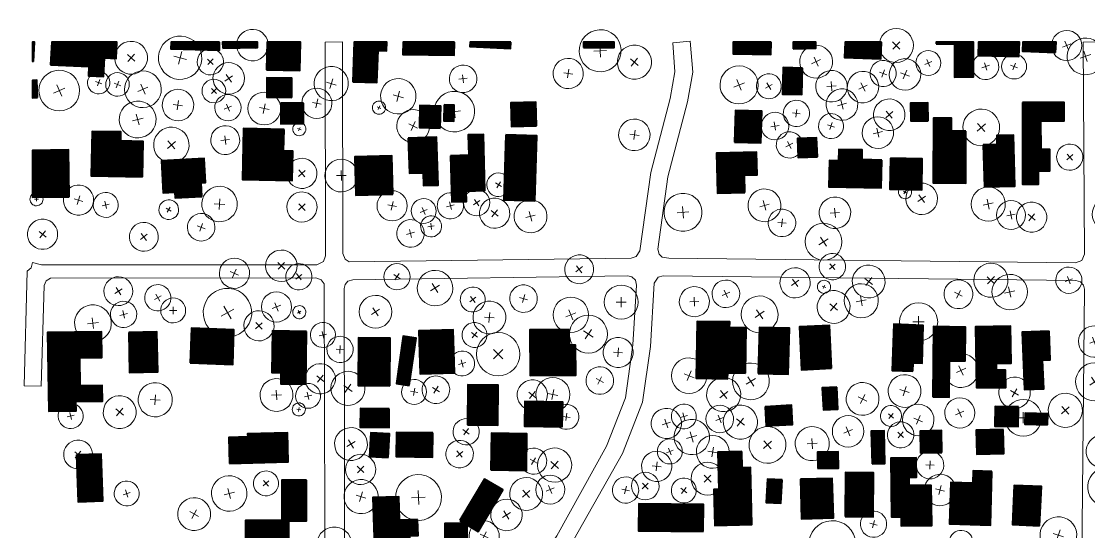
# Model space of a CAD drawing. Header units: metres. Extents: x -391 to 391, y -347 to 344.
# Drawn here: x -391.5 to -25.4, y 164.7 to 339.7 of the extents above; entities that cross this region are included whole.
import ezdxf

# ---------------------------------------------------------------- set-up
doc = ezdxf.new("R2010")
doc.units = ezdxf.units.M
for name, color, linetype, lineweight, true_color in [('ROADS', 251, 'Continuous', 18, 0x333333), ('ROOFS', 251, 'Continuous', 40, 0x000000), ('ROOFS_FILL', 255, 'Continuous', 0, 0xffffff), ('TREES', 251, 'Continuous', 9, 0x555555)]:
    doc.layers.add(name, color=color, linetype=linetype, lineweight=lineweight, true_color=true_color)

# ---------------------------------------------------------------- blocks, each defined once
blk = doc.blocks.new('TREE_0_52BACD')
at = {"layer": 'TREES'}
for points in [[(6.01, 0), (5.89, -1.17), (5.55, -2.3), (5, -3.34), (4.25, -4.25), (3.34, -5), (2.3, -5.55), (1.17, -5.89), (0, -6.01), (-1.17, -5.89), (-2.3, -5.55), (-3.34, -5), (-4.25, -4.25), (-5, -3.34), (-5.55, -2.3), (-5.89, -1.17), (-6.01, 0), (-5.89, 1.17), (-5.55, 2.3), (-5, 3.34), (-4.25, 4.25), (-3.34, 5), (-2.3, 5.55), (-1.17, 5.89), (0, 6.01), (1.17, 5.89), (2.3, 5.55), (3.34, 5), (4.25, 4.25), (5, 3.34), (5.55, 2.3), (5.89, 1.17), (6.01, 0)], [(-1.8, 0), (1.8, 0)], [(0, 1.8), (0, -1.8)]]:
    blk.add_lwpolyline(points, dxfattribs=at)

msp = doc.modelspace()

# ---------------------------------------------------------------- hatches: boundary and pattern name
at = {"layer": 'ROOFS_FILL'}
h = msp.add_hatch(dxfattribs=at)
h.set_pattern_fill('SOLID')
h.paths.add_polyline_path([(-387.31, 326.01), (-386.97, 332.65), (-387.64, 332.65), (-387.64, 326.03), (-387.31, 326.01)])
h = msp.add_hatch(dxfattribs=at)
h.set_pattern_fill('SOLID')
h.paths.add_polyline_path([(-381.44, 324.83), (-368.31, 324.21), (-368.47, 321.02), (-363.27, 320.77), (-362.97, 327.23), (-358.98, 327.04), (-358.71, 332.65), (-381.07, 332.65), (-381.44, 324.83)])
h = msp.add_hatch(dxfattribs=at)
h.set_pattern_fill('SOLID')
h.paths.add_polyline_path([(-323.46, 332.65), (-340.09, 332.65), (-340.16, 330.33), (-323.54, 329.84), (-323.46, 332.65)])
h = msp.add_hatch(dxfattribs=at)
h.set_pattern_fill('SOLID')
h.paths.add_polyline_path([(-322.39, 330.52), (-310.44, 330.72), (-310.47, 332.65), (-322.43, 332.65), (-322.39, 330.52)])
h = msp.add_hatch(dxfattribs=at)
h.set_pattern_fill('SOLID')
h.paths.add_polyline_path([(-307.36, 323.06), (-295.93, 322.86), (-295.75, 332.65), (-307.19, 332.65), (-307.36, 323.06)])
h = msp.add_hatch(dxfattribs=at)
h.set_pattern_fill('SOLID')
h.paths.add_polyline_path([(-277.72, 319), (-269.5, 318.73), (-269.14, 329.69), (-266.19, 329.59), (-266.09, 332.65), (-277.26, 332.65), (-277.72, 319)])
h = msp.add_hatch(dxfattribs=at)
h.set_pattern_fill('SOLID')
h.paths.add_polyline_path([(-242.88, 332.65), (-260.56, 332.65), (-260.63, 328.36), (-242.96, 328.08), (-242.88, 332.65)])
h = msp.add_hatch(dxfattribs=at)
h.set_pattern_fill('SOLID')
h.paths.add_polyline_path([(-223.54, 332.65), (-237.57, 332.65), (-237.65, 331.06), (-223.64, 330.43), (-223.54, 332.65)])
h = msp.add_hatch(dxfattribs=at)
h.set_pattern_fill('SOLID')
h.paths.add_polyline_path([(-198.64, 330.75), (-188.14, 330.8), (-188.15, 332.65), (-198.65, 332.65), (-198.64, 330.75)])
h = msp.add_hatch(dxfattribs=at)
h.set_pattern_fill('SOLID')
h.paths.add_polyline_path([(-134.28, 332.65), (-147.28, 332.65), (-147.36, 328.59), (-134.38, 328.32), (-134.28, 332.65)])
h = msp.add_hatch(dxfattribs=at)
h.set_pattern_fill('SOLID')
h.paths.add_polyline_path([(-126.69, 330.35), (-118.9, 330.5), (-118.94, 332.65), (-126.74, 332.65), (-126.69, 330.35)])
h = msp.add_hatch(dxfattribs=at)
h.set_pattern_fill('SOLID')
h.paths.add_polyline_path([(-96.42, 332.65), (-108.9, 332.65), (-109.08, 327.34), (-96.62, 326.91), (-96.42, 332.65)])
h = msp.add_hatch(dxfattribs=at)
h.set_pattern_fill('SOLID')
h.paths.add_polyline_path([(-77.64, 331.99), (-71.4, 332.02), (-71.35, 320.63), (-64.84, 320.66), (-64.91, 332.65), (-77.64, 332.65), (-77.64, 331.99)])
h = msp.add_hatch(dxfattribs=at)
h.set_pattern_fill('SOLID')
h.paths.add_polyline_path([(-63.29, 327.97), (-49.26, 327.62), (-49.14, 332.65), (-63.18, 332.65), (-63.29, 327.97)])
h = msp.add_hatch(dxfattribs=at)
h.set_pattern_fill('SOLID')
h.paths.add_polyline_path([(-36.69, 329.03), (-36.55, 332.65), (-47.99, 332.65), (-48.11, 329.45), (-36.69, 329.03)])
h = msp.add_hatch(dxfattribs=at)
h.set_pattern_fill('SOLID')
h.paths.add_polyline_path([(-123.5, 323.69), (-130.16, 323.86), (-130.38, 314.79), (-123.73, 314.63), (-123.5, 323.69)])
h = msp.add_hatch(dxfattribs=at)
h.set_pattern_fill('SOLID')
h.paths.add_polyline_path([(-385.97, 313.59), (-386.19, 319.54), (-387.64, 319.49), (-387.64, 313.53), (-385.97, 313.59)])
h = msp.add_hatch(dxfattribs=at)
h.set_pattern_fill('SOLID')
h.paths.add_polyline_path([(-298.75, 313.63), (-298.7, 320.27), (-307.28, 320.33), (-307.32, 313.69), (-298.75, 313.63)])
h = msp.add_hatch(dxfattribs=at)
h.set_pattern_fill('SOLID')
h.paths.add_polyline_path([(-294.72, 311.7), (-302.52, 311.62), (-302.44, 304.63), (-294.65, 304.71), (-294.72, 311.7)])
h = msp.add_hatch(dxfattribs=at)
h.set_pattern_fill('SOLID')
h.paths.add_polyline_path([(-214.76, 303.87), (-214.97, 312.06), (-223.55, 311.83), (-223.32, 303.64), (-214.76, 303.87)])
h = msp.add_hatch(dxfattribs=at)
h.set_pattern_fill('SOLID')
h.paths.add_polyline_path([(-80.41, 305.64), (-80.48, 311.75), (-86.46, 311.68), (-86.39, 305.56), (-80.41, 305.64)])
h = msp.add_hatch(dxfattribs=at)
h.set_pattern_fill('SOLID')
h.paths.add_polyline_path([(-48.06, 311.84), (-48.01, 283.86), (-42.55, 283.88), (-42.56, 288.42), (-38.66, 288.43), (-38.68, 295.79), (-41.7, 295.79), (-41.71, 305.63), (-33.75, 305.64), (-33.76, 311.86), (-48.06, 311.84)])
h = msp.add_hatch(dxfattribs=at)
h.set_pattern_fill('SOLID')
h.paths.add_polyline_path([(-247.85, 303.1), (-247.64, 310.61), (-254.75, 310.81), (-254.95, 303.3), (-247.85, 303.1)])
h = msp.add_hatch(dxfattribs=at)
h.set_pattern_fill('SOLID')
h.paths.add_polyline_path([(-246.48, 311.09), (-246.6, 305.56), (-243.13, 305.49), (-243.01, 311.02), (-246.48, 311.09)])
h = msp.add_hatch(dxfattribs=at)
h.set_pattern_fill('SOLID')
h.paths.add_polyline_path([(-146.86, 298.34), (-137.87, 298.06), (-137.53, 308.92), (-146.52, 309.2), (-146.86, 298.34)])
h = msp.add_hatch(dxfattribs=at)
h.set_pattern_fill('SOLID')
h.paths.add_polyline_path([(-67.45, 302.11), (-72.38, 302.14), (-72.36, 306.54), (-78.6, 306.56), (-78.7, 284.3), (-67.52, 284.24), (-67.45, 302.11)])
h = msp.add_hatch(dxfattribs=at)
h.set_pattern_fill('SOLID')
h.paths.add_polyline_path([(-349.97, 286.38), (-349.74, 298.55), (-357.37, 298.7), (-357.31, 301.8), (-367.19, 301.98), (-367.48, 286.7), (-349.97, 286.38)])
h = msp.add_hatch(dxfattribs=at)
h.set_pattern_fill('SOLID')
h.paths.add_polyline_path([(-301.36, 302.68), (-315.29, 302.96), (-315.64, 285.44), (-298.58, 285.11), (-298.39, 295.21), (-301.5, 295.27), (-301.36, 302.68)])
h = msp.add_hatch(dxfattribs=at)
h.set_pattern_fill('SOLID')
h.paths.add_polyline_path([(-244.23, 293.59), (-243.79, 277.81), (-238.76, 277.94), (-238.86, 281.48), (-232.46, 281.66), (-232.99, 300.89), (-238.19, 300.75), (-237.99, 293.77), (-244.23, 293.59)])
h = msp.add_hatch(dxfattribs=at)
h.set_pattern_fill('SOLID')
h.paths.add_polyline_path([(-225.3, 300.78), (-226.01, 278.53), (-215.36, 278.2), (-214.66, 300.45), (-225.3, 300.78)])
h = msp.add_hatch(dxfattribs=at)
h.set_pattern_fill('SOLID')
h.paths.add_polyline_path([(-61.5, 297.38), (-61.13, 282.99), (-50.74, 283.24), (-51.19, 300.74), (-56.9, 300.59), (-56.82, 297.49), (-61.5, 297.38)])
h = msp.add_hatch(dxfattribs=at)
h.set_pattern_fill('SOLID')
h.paths.add_polyline_path([(-258.76, 299.65), (-258.38, 287.66), (-253.7, 287.8), (-253.57, 283.41), (-248.54, 283.56), (-249.06, 299.96), (-258.76, 299.65)])
h = msp.add_hatch(dxfattribs=at)
h.set_pattern_fill('SOLID')
h.paths.add_polyline_path([(-118.42, 293.25), (-118.68, 299.82), (-125.26, 299.55), (-125, 292.99), (-118.42, 293.25)])
h = msp.add_hatch(dxfattribs=at)
h.set_pattern_fill('SOLID')
h.paths.add_polyline_path([(-375.06, 279.58), (-375.31, 295.63), (-387.64, 295.45), (-387.64, 279.39), (-375.06, 279.58)])
h = msp.add_hatch(dxfattribs=at)
h.set_pattern_fill('SOLID')
h.paths.add_polyline_path([(-264.05, 280.48), (-264.38, 293.59), (-277.12, 293.26), (-276.78, 280.16), (-264.05, 280.48)])
h = msp.add_hatch(dxfattribs=at)
h.set_pattern_fill('SOLID')
h.paths.add_polyline_path([(-143.3, 280.97), (-143.46, 286.93), (-139.05, 287.04), (-139.25, 294.9), (-153.01, 294.55), (-152.65, 280.74), (-143.3, 280.97)])
h = msp.add_hatch(dxfattribs=at)
h.set_pattern_fill('SOLID')
h.paths.add_polyline_path([(-96.33, 292.16), (-103.08, 292.3), (-103.03, 295.66), (-111.08, 295.81), (-111.16, 291.93), (-114.27, 291.98), (-114.44, 282.93), (-96.51, 282.58), (-96.33, 292.16)])
h = msp.add_hatch(dxfattribs=at)
h.set_pattern_fill('SOLID')
h.paths.add_polyline_path([(-329.56, 279.68), (-329.8, 284.34), (-328.34, 284.41), (-328.75, 292.67), (-343.43, 291.93), (-342.88, 280.92), (-338.82, 281.12), (-338.72, 279.23), (-329.56, 279.68)])
h = msp.add_hatch(dxfattribs=at)
h.set_pattern_fill('SOLID')
h.paths.add_polyline_path([(-93.34, 292.83), (-93.55, 282.11), (-82.64, 281.9), (-82.43, 292.62), (-93.34, 292.83)])
h = msp.add_hatch(dxfattribs=at)
h.set_pattern_fill('SOLID')
h.paths.add_polyline_path([(-333.52, 222.55), (-318.98, 222.01), (-318.54, 233.91), (-333.07, 234.44), (-333.52, 222.55)])
h = msp.add_hatch(dxfattribs=at)
h.set_pattern_fill('SOLID')
h.paths.add_polyline_path([(-143.09, 219.03), (-142.81, 234.58), (-148.52, 234.68), (-148.49, 236.6), (-159.66, 236.79), (-160.02, 217.28), (-149.2, 217.08), (-149.17, 219.16), (-143.09, 219.03)])
h = msp.add_hatch(dxfattribs=at)
h.set_pattern_fill('SOLID')
h.paths.add_polyline_path([(-138.68, 218.96), (-128.39, 218.71), (-128.01, 234.51), (-138.3, 234.75), (-138.68, 218.96)])
h = msp.add_hatch(dxfattribs=at)
h.set_pattern_fill('SOLID')
h.paths.add_polyline_path([(-113.55, 220.7), (-114.24, 235.43), (-124.52, 234.94), (-123.82, 220.21), (-113.55, 220.7)])
h = msp.add_hatch(dxfattribs=at)
h.set_pattern_fill('SOLID')
h.paths.add_polyline_path([(-85.64, 219.77), (-85.54, 222.61), (-82.52, 222.51), (-82.08, 235.44), (-92.2, 235.79), (-92.74, 220), (-85.64, 219.77)])
h = msp.add_hatch(dxfattribs=at)
h.set_pattern_fill('SOLID')
h.paths.add_polyline_path([(-78.82, 210.9), (-73.2, 210.84), (-73.06, 223.27), (-67.77, 223.21), (-67.63, 234.86), (-78.56, 234.99), (-78.82, 210.9)])
h = msp.add_hatch(dxfattribs=at)
h.set_pattern_fill('SOLID')
h.paths.add_polyline_path([(-63.8, 214), (-53.77, 214.15), (-53.85, 220.11), (-56.97, 220.07), (-57.01, 222.4), (-51.98, 222.47), (-52.18, 235.16), (-64.14, 234.98), (-63.8, 214)])
h = msp.add_hatch(dxfattribs=at)
h.set_pattern_fill('SOLID')
h.paths.add_polyline_path([(-371.41, 224.3), (-363.88, 224.41), (-364.01, 233.22), (-382.46, 232.95), (-382.06, 206.01), (-372.7, 206.15), (-372.75, 209.26), (-363.65, 209.39), (-363.74, 214.83), (-371.28, 214.72), (-371.41, 224.3)])
h = msp.add_hatch(dxfattribs=at)
h.set_pattern_fill('SOLID')
h.paths.add_polyline_path([(-354.63, 232.98), (-354.34, 219.26), (-344.72, 219.47), (-345.02, 233.18), (-354.63, 232.98)])
h = msp.add_hatch(dxfattribs=at)
h.set_pattern_fill('SOLID')
h.paths.add_polyline_path([(-293.63, 233.37), (-305.32, 233.54), (-305.54, 219.3), (-302.42, 219.26), (-302.48, 215.37), (-293.9, 215.24), (-293.63, 233.37)])
h = msp.add_hatch(dxfattribs=at)
h.set_pattern_fill('SOLID')
h.paths.add_polyline_path([(-265.08, 214.73), (-264.93, 231.04), (-275.85, 231.14), (-275.99, 214.83), (-265.08, 214.73)])
h = msp.add_hatch(dxfattribs=at)
h.set_pattern_fill('SOLID')
h.paths.add_polyline_path([(-258.42, 214.85), (-256.08, 231.09), (-260.5, 231.73), (-262.85, 215.48), (-258.42, 214.85)])
h = msp.add_hatch(dxfattribs=at)
h.set_pattern_fill('SOLID')
h.paths.add_polyline_path([(-242.94, 219.2), (-243.4, 233.94), (-255.09, 233.58), (-254.62, 218.83), (-242.94, 219.2)])
h = msp.add_hatch(dxfattribs=at)
h.set_pattern_fill('SOLID')
h.paths.add_polyline_path([(-203.51, 234), (-217.03, 233.89), (-216.91, 218.19), (-201.3, 218.31), (-201.39, 228.67), (-203.47, 228.66), (-203.51, 234)])
h = msp.add_hatch(dxfattribs=at)
h.set_pattern_fill('SOLID')
h.paths.add_polyline_path([(-38.95, 233.46), (-48.13, 233.09), (-47.33, 213.43), (-40.74, 213.7), (-41.15, 223.53), (-38.55, 223.63), (-38.95, 233.46)])
h = msp.add_hatch(dxfattribs=at)
h.set_pattern_fill('SOLID')
h.paths.add_polyline_path([(-238.43, 201.34), (-228.03, 201.23), (-227.89, 214.95), (-238.28, 215.07), (-238.43, 201.34)])
h = msp.add_hatch(dxfattribs=at)
h.set_pattern_fill('SOLID')
h.paths.add_polyline_path([(-111.8, 214.28), (-116.72, 214), (-116.3, 206.41), (-111.38, 206.69), (-111.8, 214.28)])
h = msp.add_hatch(dxfattribs=at)
h.set_pattern_fill('SOLID')
h.paths.add_polyline_path([(-205.92, 200.57), (-205.74, 209.03), (-218.74, 209.28), (-218.91, 200.84), (-205.92, 200.57)])
h = msp.add_hatch(dxfattribs=at)
h.set_pattern_fill('SOLID')
h.paths.add_polyline_path([(-265.29, 206.79), (-275.17, 206.86), (-275.22, 200.49), (-265.34, 200.41), (-265.29, 206.79)])
h = msp.add_hatch(dxfattribs=at)
h.set_pattern_fill('SOLID')
h.paths.add_polyline_path([(-136.34, 207.54), (-135.99, 200.93), (-126.91, 201.42), (-127.27, 208.03), (-136.34, 207.54)])
h = msp.add_hatch(dxfattribs=at)
h.set_pattern_fill('SOLID')
h.paths.add_polyline_path([(-49.42, 207.51), (-57.48, 207.63), (-57.58, 200.9), (-49.53, 200.77), (-49.42, 207.51)])
h = msp.add_hatch(dxfattribs=at)
h.set_pattern_fill('SOLID')
h.paths.add_polyline_path([(-39.44, 201.3), (-39.33, 205.08), (-47.12, 205.31), (-47.23, 201.54), (-39.44, 201.3)])
h = msp.add_hatch(dxfattribs=at)
h.set_pattern_fill('SOLID')
h.paths.add_polyline_path([(-320.1, 188.03), (-299.93, 188.57), (-300.2, 198.57), (-313.87, 198.2), (-313.84, 197.17), (-320.33, 196.99), (-320.1, 188.03)])
h = msp.add_hatch(dxfattribs=at)
h.set_pattern_fill('SOLID')
h.paths.add_polyline_path([(-265.62, 190.09), (-265.17, 198.19), (-271.65, 198.56), (-272.11, 190.46), (-265.62, 190.09)])
h = msp.add_hatch(dxfattribs=at)
h.set_pattern_fill('SOLID')
h.paths.add_polyline_path([(-250.3, 198.52), (-262.77, 198.73), (-262.91, 190.45), (-250.44, 190.25), (-250.3, 198.52)])
h = msp.add_hatch(dxfattribs=at)
h.set_pattern_fill('SOLID')
h.paths.add_polyline_path([(-230.44, 185.82), (-218.22, 185.65), (-218.03, 198.25), (-230.25, 198.42), (-230.44, 185.82)])
h = msp.add_hatch(dxfattribs=at)
h.set_pattern_fill('SOLID')
h.paths.add_polyline_path([(-99.66, 187.96), (-95.25, 188.07), (-95.53, 199.2), (-99.93, 199.1), (-99.66, 187.96)])
h = msp.add_hatch(dxfattribs=at)
h.set_pattern_fill('SOLID')
h.paths.add_polyline_path([(-75.71, 191.8), (-75.84, 199.31), (-83.12, 199.18), (-82.99, 191.67), (-75.71, 191.8)])
h = msp.add_hatch(dxfattribs=at)
h.set_pattern_fill('SOLID')
h.paths.add_polyline_path([(-54.73, 199.73), (-63.97, 199.49), (-63.75, 191.2), (-54.49, 191.46), (-54.73, 199.73)])
h = msp.add_hatch(dxfattribs=at)
h.set_pattern_fill('SOLID')
h.paths.add_polyline_path([(-372.54, 190.98), (-371.98, 174.94), (-363.51, 175.23), (-364.07, 191.27), (-372.54, 190.98)])
h = msp.add_hatch(dxfattribs=at)
h.set_pattern_fill('SOLID')
h.paths.add_polyline_path([(-144.36, 192.18), (-152.57, 191.98), (-152.27, 179.13), (-153.92, 179.1), (-153.63, 166.83), (-140.91, 167.13), (-141.36, 186.64), (-144.22, 186.57), (-144.36, 192.18)])
h = msp.add_hatch(dxfattribs=at)
h.set_pattern_fill('SOLID')
h.paths.add_polyline_path([(-118.25, 186.32), (-111.14, 186.47), (-111.25, 192.07), (-118.37, 191.91), (-118.25, 186.32)])
h = msp.add_hatch(dxfattribs=at)
h.set_pattern_fill('SOLID')
h.paths.add_polyline_path([(-79.36, 180.61), (-86.89, 180.5), (-86.93, 183.35), (-84.43, 183.38), (-84.53, 190.01), (-93.27, 189.89), (-92.98, 169.69), (-89.7, 169.73), (-89.65, 166.63), (-79.16, 166.77), (-79.36, 180.61)])
h = msp.add_hatch(dxfattribs=at)
h.set_pattern_fill('SOLID')
h.paths.add_polyline_path([(-108.94, 169.82), (-99.32, 169.7), (-99.14, 184.88), (-108.75, 185), (-108.94, 169.82)])
h = msp.add_hatch(dxfattribs=at)
h.set_pattern_fill('SOLID')
h.paths.add_polyline_path([(-58.53, 185.3), (-65.03, 185.48), (-65.14, 181.33), (-72.67, 181.54), (-73.07, 167.31), (-59.05, 166.92), (-58.53, 185.3)])
h = msp.add_hatch(dxfattribs=at)
h.set_pattern_fill('SOLID')
h.paths.add_polyline_path([(-293.72, 182.31), (-302.13, 182.29), (-302.09, 168.56), (-314.57, 168.53), (-314.51, 142.62), (-307.23, 142.64), (-307.27, 158.96), (-299.73, 158.99), (-299.76, 168.3), (-293.68, 168.33), (-293.72, 182.31)])
h = msp.add_hatch(dxfattribs=at)
h.set_pattern_fill('SOLID')
h.paths.add_polyline_path([(-241.03, 168.44), (-234.74, 164.73), (-226.28, 179.01), (-232.57, 182.71), (-241.03, 168.44)])
h = msp.add_hatch(dxfattribs=at)
h.set_pattern_fill('SOLID')
h.paths.add_polyline_path([(-130.53, 182.4), (-135.56, 182.65), (-135.96, 174.64), (-130.93, 174.39), (-130.53, 182.4)])
h = msp.add_hatch(dxfattribs=at)
h.set_pattern_fill('SOLID')
h.paths.add_polyline_path([(-124.2, 182.63), (-123.84, 169.07), (-112.94, 169.35), (-113.29, 182.91), (-124.2, 182.63)])
h = msp.add_hatch(dxfattribs=at)
h.set_pattern_fill('SOLID')
h.paths.add_polyline_path([(-42.18, 166.71), (-41.57, 180.14), (-50.92, 180.55), (-51.52, 167.12), (-42.18, 166.71)])
h = msp.add_hatch(dxfattribs=at)
h.set_pattern_fill('SOLID')
h.paths.add_polyline_path([(-255.54, 168.83), (-261.77, 168.63), (-262.03, 176.65), (-270.86, 176.36), (-270.18, 155.91), (-257.98, 156.31), (-258.21, 163.21), (-255.35, 163.3), (-255.54, 168.83)])
h = msp.add_hatch(dxfattribs=at)
h.set_pattern_fill('SOLID')
h.paths.add_polyline_path([(-157.55, 164.68), (-157.44, 173.99), (-179.63, 174.26), (-179.74, 164.94), (-157.55, 164.68)])
h = msp.add_hatch(dxfattribs=at)
h.set_pattern_fill('SOLID')
h.paths.add_polyline_path([(-238.57, 153.36), (-238.52, 167.44), (-246.21, 167.47), (-246.26, 153.39), (-238.57, 153.36)])

# ---------------------------------------------------------------- linework, layer by layer
at = {"layer": 'ROADS'}
msp.add_lwpolyline([(-21.25, 332.67), (-27.24, 332.63), (-26.78, 259.87), (-27.67, 257.72), (-29.82, 256.85), (-169.37, 258.44), (-171.64, 258.84), (-172.71, 259.87), (-173.16, 261.58), (-169.68, 286.41), (-163, 312.07), (-161.19, 322.34), (-162.05, 332.91), (-168.02, 332.39), (-167.26, 322.41), (-168.88, 313.32), (-175.51, 287.89), (-179.31, 261.06), (-180.53, 259.04), (-182.24, 258.48), (-278.99, 257.21), (-280.46, 258.17), (-281.15, 260.08), (-281.29, 332.66), (-287.28, 332.64), (-287.15, 259.26), (-287.83, 257.35), (-290.15, 256.25), (-384.52, 256.25), (-387.66, 256.99), (-388.15, 255.21), (-389.48, 254.02), (-390.57, 214.72), (-390.57, 214.72), (-384.65, 214.55), (-383.61, 249.13), (-382.92, 250.69), (-381.49, 251.63), (-290.51, 251.75), (-288.61, 251.07), (-287.64, 249.63), (-287.24, 126.15)], dxfattribs=at)
for points in [[(-207.81, 163.24), (-220.31, 145.37), (-230.09, 138.67), (-251, 132.3), (-276.82, 126.35), (-278.58, 126.48), (-279.97, 127.58), (-280.49, 129.27), (-280.75, 248.09), (-280.41, 249.49), (-279.44, 250.57), (-277.8, 251.09), (-183.48, 252.46), (-182.08, 252.14), (-180.83, 250.95), (-180.44, 249.28), (-181.68, 228.79), (-184.27, 210.61), (-190.74, 193.97), (-207.81, 163.24)], [(-193.17, 152.25), (-194.87, 151.83), (-203.18, 152.33), (-205.01, 153.68), (-205.36, 155.93), (-185.27, 191.47), (-178.41, 209.14), (-175.71, 228.16), (-174.38, 249.94), (-173, 252.02), (-171.37, 252.47), (-29.76, 250.85), (-28.11, 250.32), (-27.14, 249.24), (-26.8, 247.82), (-27.65, 155.27), (-28.17, 153.61), (-29.25, 152.65), (-30.65, 152.3), (-193.17, 152.25)]]:
    msp.add_lwpolyline(points, close=True, dxfattribs=at)
at = {"layer": 'ROOFS'}
for points in [[(-387.31, 326.01), (-386.97, 332.65), (-387.64, 332.65), (-387.64, 326.03), (-387.31, 326.01)], [(-381.44, 324.83), (-368.31, 324.21), (-368.47, 321.02), (-363.27, 320.77), (-362.97, 327.23), (-358.98, 327.04), (-358.71, 332.65), (-381.07, 332.65), (-381.44, 324.83)], [(-323.46, 332.65), (-340.09, 332.65), (-340.16, 330.33), (-323.54, 329.84), (-323.46, 332.65)], [(-322.39, 330.52), (-310.44, 330.72), (-310.47, 332.65), (-322.43, 332.65), (-322.39, 330.52)], [(-307.36, 323.06), (-295.93, 322.86), (-295.75, 332.65), (-307.19, 332.65), (-307.36, 323.06)], [(-277.72, 319), (-269.5, 318.73), (-269.14, 329.69), (-266.19, 329.59), (-266.09, 332.65), (-277.26, 332.65), (-277.72, 319)], [(-242.88, 332.65), (-260.56, 332.65), (-260.63, 328.36), (-242.96, 328.08), (-242.88, 332.65)], [(-223.54, 332.65), (-237.57, 332.65), (-237.65, 331.06), (-223.64, 330.43), (-223.54, 332.65)], [(-198.64, 330.75), (-188.14, 330.8), (-188.15, 332.65), (-198.65, 332.65), (-198.64, 330.75)], [(-134.28, 332.65), (-147.28, 332.65), (-147.36, 328.59), (-134.38, 328.32), (-134.28, 332.65)], [(-126.69, 330.35), (-118.9, 330.5), (-118.94, 332.65), (-126.74, 332.65), (-126.69, 330.35)], [(-96.42, 332.65), (-108.9, 332.65), (-109.08, 327.34), (-96.62, 326.91), (-96.42, 332.65)], [(-77.64, 331.99), (-71.4, 332.02), (-71.35, 320.63), (-64.84, 320.66), (-64.91, 332.65), (-77.64, 332.65), (-77.64, 331.99)], [(-63.29, 327.97), (-49.26, 327.62), (-49.14, 332.65), (-63.18, 332.65), (-63.29, 327.97)], [(-36.69, 329.03), (-36.55, 332.65), (-47.99, 332.65), (-48.11, 329.45), (-36.69, 329.03)], [(-123.5, 323.69), (-130.16, 323.86), (-130.38, 314.79), (-123.73, 314.63), (-123.5, 323.69)], [(-385.97, 313.59), (-386.19, 319.54), (-387.64, 319.49), (-387.64, 313.53), (-385.97, 313.59)], [(-298.75, 313.63), (-298.7, 320.27), (-307.28, 320.33), (-307.32, 313.69), (-298.75, 313.63)], [(-294.72, 311.7), (-302.52, 311.62), (-302.44, 304.63), (-294.65, 304.71), (-294.72, 311.7)], [(-214.76, 303.87), (-214.97, 312.06), (-223.55, 311.83), (-223.32, 303.64), (-214.76, 303.87)], [(-80.41, 305.64), (-80.48, 311.75), (-86.46, 311.68), (-86.39, 305.56), (-80.41, 305.64)], [(-48.06, 311.84), (-48.01, 283.86), (-42.55, 283.88), (-42.56, 288.42), (-38.66, 288.43), (-38.68, 295.79), (-41.7, 295.79), (-41.71, 305.63), (-33.75, 305.64), (-33.76, 311.86), (-48.06, 311.84)], [(-247.85, 303.1), (-247.64, 310.61), (-254.75, 310.81), (-254.95, 303.3), (-247.85, 303.1)], [(-246.48, 311.09), (-246.6, 305.56), (-243.13, 305.49), (-243.01, 311.02), (-246.48, 311.09)], [(-146.86, 298.34), (-137.87, 298.06), (-137.53, 308.92), (-146.52, 309.2), (-146.86, 298.34)], [(-67.45, 302.11), (-72.38, 302.14), (-72.36, 306.54), (-78.6, 306.56), (-78.7, 284.3), (-67.52, 284.24), (-67.45, 302.11)], [(-349.97, 286.38), (-349.74, 298.55), (-357.37, 298.7), (-357.31, 301.8), (-367.19, 301.98), (-367.48, 286.7), (-349.97, 286.38)], [(-301.36, 302.68), (-315.29, 302.96), (-315.64, 285.44), (-298.58, 285.11), (-298.39, 295.21), (-301.5, 295.27), (-301.36, 302.68)], [(-244.23, 293.59), (-243.79, 277.81), (-238.76, 277.94), (-238.86, 281.48), (-232.46, 281.66), (-232.99, 300.89), (-238.19, 300.75), (-237.99, 293.77), (-244.23, 293.59)], [(-225.3, 300.78), (-226.01, 278.53), (-215.36, 278.2), (-214.66, 300.45), (-225.3, 300.78)], [(-61.5, 297.38), (-61.13, 282.99), (-50.74, 283.24), (-51.19, 300.74), (-56.9, 300.59), (-56.82, 297.49), (-61.5, 297.38)], [(-258.76, 299.65), (-258.38, 287.66), (-253.7, 287.8), (-253.57, 283.41), (-248.54, 283.56), (-249.06, 299.96), (-258.76, 299.65)], [(-118.42, 293.25), (-118.68, 299.82), (-125.26, 299.55), (-125, 292.99), (-118.42, 293.25)], [(-375.06, 279.58), (-375.31, 295.63), (-387.64, 295.45), (-387.64, 279.39), (-375.06, 279.58)], [(-264.05, 280.48), (-264.38, 293.59), (-277.12, 293.26), (-276.78, 280.16), (-264.05, 280.48)], [(-143.3, 280.97), (-143.46, 286.93), (-139.05, 287.04), (-139.25, 294.9), (-153.01, 294.55), (-152.65, 280.74), (-143.3, 280.97)], [(-96.33, 292.16), (-103.08, 292.3), (-103.03, 295.66), (-111.08, 295.81), (-111.16, 291.93), (-114.27, 291.98), (-114.44, 282.93), (-96.51, 282.58), (-96.33, 292.16)], [(-329.56, 279.68), (-329.8, 284.34), (-328.34, 284.41), (-328.75, 292.67), (-343.43, 291.93), (-342.88, 280.92), (-338.82, 281.12), (-338.72, 279.23), (-329.56, 279.68)], [(-93.34, 292.83), (-93.55, 282.11), (-82.64, 281.9), (-82.43, 292.62), (-93.34, 292.83)], [(-333.52, 222.55), (-318.98, 222.01), (-318.54, 233.91), (-333.07, 234.44), (-333.52, 222.55)], [(-143.09, 219.03), (-142.81, 234.58), (-148.52, 234.68), (-148.49, 236.6), (-159.66, 236.79), (-160.02, 217.28), (-149.2, 217.08), (-149.17, 219.16), (-143.09, 219.03)], [(-138.68, 218.96), (-128.39, 218.71), (-128.01, 234.51), (-138.3, 234.75), (-138.68, 218.96)], [(-113.55, 220.7), (-114.24, 235.43), (-124.52, 234.94), (-123.82, 220.21), (-113.55, 220.7)], [(-85.64, 219.77), (-85.54, 222.61), (-82.52, 222.51), (-82.08, 235.44), (-92.2, 235.79), (-92.74, 220), (-85.64, 219.77)], [(-78.82, 210.9), (-73.2, 210.84), (-73.06, 223.27), (-67.77, 223.21), (-67.63, 234.86), (-78.56, 234.99), (-78.82, 210.9)], [(-63.8, 214), (-53.77, 214.15), (-53.85, 220.11), (-56.97, 220.07), (-57.01, 222.4), (-51.98, 222.47), (-52.18, 235.16), (-64.14, 234.98), (-63.8, 214)], [(-371.41, 224.3), (-363.88, 224.41), (-364.01, 233.22), (-382.46, 232.95), (-382.06, 206.01), (-372.7, 206.15), (-372.75, 209.26), (-363.65, 209.39), (-363.74, 214.83), (-371.28, 214.72), (-371.41, 224.3)], [(-354.63, 232.98), (-354.34, 219.26), (-344.72, 219.47), (-345.02, 233.18), (-354.63, 232.98)], [(-293.63, 233.37), (-305.32, 233.54), (-305.54, 219.3), (-302.42, 219.26), (-302.48, 215.37), (-293.9, 215.24), (-293.63, 233.37)], [(-265.08, 214.73), (-264.93, 231.04), (-275.85, 231.14), (-275.99, 214.83), (-265.08, 214.73)], [(-258.42, 214.85), (-256.08, 231.09), (-260.5, 231.73), (-262.85, 215.48), (-258.42, 214.85)], [(-242.94, 219.2), (-243.4, 233.94), (-255.09, 233.58), (-254.62, 218.83), (-242.94, 219.2)], [(-203.51, 234), (-217.03, 233.89), (-216.91, 218.19), (-201.3, 218.31), (-201.39, 228.67), (-203.47, 228.66), (-203.51, 234)], [(-38.95, 233.46), (-48.13, 233.09), (-47.33, 213.43), (-40.74, 213.7), (-41.15, 223.53), (-38.55, 223.63), (-38.95, 233.46)], [(-238.43, 201.34), (-228.03, 201.23), (-227.89, 214.95), (-238.28, 215.07), (-238.43, 201.34)], [(-111.8, 214.28), (-116.72, 214), (-116.3, 206.41), (-111.38, 206.69), (-111.8, 214.28)], [(-205.92, 200.57), (-205.74, 209.03), (-218.74, 209.28), (-218.91, 200.84), (-205.92, 200.57)], [(-265.29, 206.79), (-275.17, 206.86), (-275.22, 200.49), (-265.34, 200.41), (-265.29, 206.79)], [(-136.34, 207.54), (-135.99, 200.93), (-126.91, 201.42), (-127.27, 208.03), (-136.34, 207.54)], [(-49.42, 207.51), (-57.48, 207.63), (-57.58, 200.9), (-49.53, 200.77), (-49.42, 207.51)], [(-39.44, 201.3), (-39.33, 205.08), (-47.12, 205.31), (-47.23, 201.54), (-39.44, 201.3)], [(-320.1, 188.03), (-299.93, 188.57), (-300.2, 198.57), (-313.87, 198.2), (-313.84, 197.17), (-320.33, 196.99), (-320.1, 188.03)], [(-265.62, 190.09), (-265.17, 198.19), (-271.65, 198.56), (-272.11, 190.46), (-265.62, 190.09)], [(-250.3, 198.52), (-262.77, 198.73), (-262.91, 190.45), (-250.44, 190.25), (-250.3, 198.52)], [(-230.44, 185.82), (-218.22, 185.65), (-218.03, 198.25), (-230.25, 198.42), (-230.44, 185.82)], [(-99.66, 187.96), (-95.25, 188.07), (-95.53, 199.2), (-99.93, 199.1), (-99.66, 187.96)], [(-75.71, 191.8), (-75.84, 199.31), (-83.12, 199.18), (-82.99, 191.67), (-75.71, 191.8)], [(-54.73, 199.73), (-63.97, 199.49), (-63.75, 191.2), (-54.49, 191.46), (-54.73, 199.73)], [(-372.54, 190.98), (-371.98, 174.94), (-363.51, 175.23), (-364.07, 191.27), (-372.54, 190.98)], [(-144.36, 192.18), (-152.57, 191.98), (-152.27, 179.13), (-153.92, 179.1), (-153.63, 166.83), (-140.91, 167.13), (-141.36, 186.64), (-144.22, 186.57), (-144.36, 192.18)], [(-118.25, 186.32), (-111.14, 186.47), (-111.25, 192.07), (-118.37, 191.91), (-118.25, 186.32)], [(-79.36, 180.61), (-86.89, 180.5), (-86.93, 183.35), (-84.43, 183.38), (-84.53, 190.01), (-93.27, 189.89), (-92.98, 169.69), (-89.7, 169.73), (-89.65, 166.63), (-79.16, 166.77), (-79.36, 180.61)], [(-108.94, 169.82), (-99.32, 169.7), (-99.14, 184.88), (-108.75, 185), (-108.94, 169.82)], [(-58.53, 185.3), (-65.03, 185.48), (-65.14, 181.33), (-72.67, 181.54), (-73.07, 167.31), (-59.05, 166.92), (-58.53, 185.3)], [(-293.72, 182.31), (-302.13, 182.29), (-302.09, 168.56), (-314.57, 168.53), (-314.51, 142.62), (-307.23, 142.64), (-307.27, 158.96), (-299.73, 158.99), (-299.76, 168.3), (-293.68, 168.33), (-293.72, 182.31)], [(-241.03, 168.44), (-234.74, 164.73), (-226.28, 179.01), (-232.57, 182.71), (-241.03, 168.44)], [(-130.53, 182.4), (-135.56, 182.65), (-135.96, 174.64), (-130.93, 174.39), (-130.53, 182.4)], [(-124.2, 182.63), (-123.84, 169.07), (-112.94, 169.35), (-113.29, 182.91), (-124.2, 182.63)], [(-42.18, 166.71), (-41.57, 180.14), (-50.92, 180.55), (-51.52, 167.12), (-42.18, 166.71)], [(-255.54, 168.83), (-261.77, 168.63), (-262.03, 176.65), (-270.86, 176.36), (-270.18, 155.91), (-257.98, 156.31), (-258.21, 163.21), (-255.35, 163.3), (-255.54, 168.83)], [(-157.55, 164.68), (-157.44, 173.99), (-179.63, 174.26), (-179.74, 164.94), (-157.55, 164.68)], [(-238.57, 153.36), (-238.52, 167.44), (-246.21, 167.47), (-246.26, 153.39), (-238.57, 153.36)]]:
    msp.add_lwpolyline(points, close=True, dxfattribs=at)

# ---------------------------------------------------------------- block references
at = {"layer": 'TREES'}
for p, xscale, yscale, zscale, rotation in [((-312.22, 331.6), 0.9, 0.9, 0.9, 220.99133125297791), ((-192.92, 329.65), 1.2, 1.2, 1.2, 182.5584205233467), ((-91.35, 331.45), 0.975, 0.975, 0.975, 315.63056919966755), ((-32.9, 331.45), 0.8625, 0.8625, 0.8625, 201.99525564315604), ((-353.84, 327.24), 0.9375, 0.9375, 0.9375, 138.13225426538753), ((-337.01, 327.24), 1.2375, 1.2375, 1.2375, 74.82387732869691), ((-181.2, 325.74), 0.975, 0.975, 0.975, 50.5465160528455), ((-118.85, 325.89), 0.9375, 0.9375, 0.9375, 114.6073234001554), ((-26.44, 327.7), 1.05, 1.05, 1.05, 18.70891651031242), ((-326.64, 325.89), 0.7500000000000001, 0.7500000000000001, 0.7500000000000001, 317.1840874849024), ((-80.38, 325.44), 0.7125000000000001, 0.7125000000000001, 0.7125000000000001, 292.787568387464), ((-60.7, 324.24), 0.7500000000000001, 0.7500000000000001, 0.7500000000000001, 199.12419722784975), ((-50.93, 324.24), 0.7125000000000001, 0.7125000000000001, 0.7125000000000001, 67.6026128338628), ((-320.33, 320.18), 0.9, 0.9, 0.9, 214.48291802367592), ((-203.89, 321.84), 0.8625, 0.8625, 0.8625, 81.27920761996808), ((-145.29, 317.93), 1.0875, 1.0875, 1.0875, 111.52964405589677), ((-95.86, 321.84), 0.7500000000000001, 0.7500000000000001, 0.7500000000000001, 161.62806568053918), ((-88.35, 321.53), 0.9, 0.9, 0.9, 68.7841529408606), ((-378.48, 315.98), 1.1625, 1.1625, 1.1625, 293.31750976953157), ((-364.96, 318.68), 0.6375, 0.6375, 0.6375, 160.69129638318958), ((-358.5, 318.08), 0.675, 0.675, 0.675, 249.52407926806725), ((-349.78, 316.43), 1.05, 1.05, 1.05, 203.75562704834232), ((-285.17, 318.38), 0.975, 0.975, 0.975, 342.46094861630496), ((-239.95, 320.03), 0.7875000000000001, 0.7875000000000001, 0.7875000000000001, 96.7290638382556), ((-135.07, 317.48), 0.7125000000000001, 0.7125000000000001, 0.7125000000000001, 299.91504563910644), ((-113.59, 317.48), 0.9, 0.9, 0.9, 3.797063724424792), ((-102.77, 317.18), 0.9, 0.9, 0.9, 116.28087534121633), ((-325.44, 315.83), 0.675, 0.675, 0.675, 315.6373334961989), ((-262.19, 314.02), 1.0125, 1.0125, 1.0125, 75.11767813814478), ((-337.76, 311.02), 0.9, 0.9, 0.9, 171.53480021467442), ((-320.63, 310.12), 0.7500000000000001, 0.7500000000000001, 0.7500000000000001, 203.35296434327987), ((-308.16, 309.82), 0.9375, 0.9375, 0.9375, 348.6953778093745), ((-290.13, 311.62), 0.8625, 0.8625, 0.8625, 257.92097155422783), ((-242.95, 308.76), 1.1625, 1.1625, 1.1625, 276.70833343542296), ((-109.98, 311.17), 0.9, 0.9, 0.9, 286.12445708253125), ((-93.76, 307.71), 0.9, 0.9, 0.9, 40.37714720476694), ((-351.58, 306.06), 1.05, 1.05, 1.05, 14.509475677817743), ((-268.8, 310.12), 0.37437603993344426, 0.37437603993344426, 0.37437603993344426, 246.03733770816635), ((-257.08, 303.81), 0.9375, 0.9375, 0.9375, 245.15883724004757), ((-125.61, 308.16), 0.7500000000000001, 0.7500000000000001, 0.7500000000000001, 82.67588521280463), ((-62.2, 303.35), 1.05, 1.05, 1.05, 132.38544437503774), ((-132.97, 303.81), 0.7875000000000001, 0.7875000000000001, 0.7875000000000001, 279.7933204530444), ((-113.74, 303.81), 0.7125000000000001, 0.7125000000000001, 0.7125000000000001, 340.44422093842144), ((-97.66, 301.55), 0.9, 0.9, 0.9, 192.82092653482607), ((-340.02, 297.34), 1.0125, 1.0125, 1.0125, 220.83789095594432), ((-321.53, 299), 0.825, 0.825, 0.825, 7.282106367405987), ((-296.14, 302.75), 0.37437603993344426, 0.37437603993344426, 0.37437603993344426, 246.0302937701901), ((-181.2, 300.8), 0.9, 0.9, 0.9, 171.55115712337707), ((-128.01, 297.34), 0.7500000000000001, 0.7500000000000001, 0.7500000000000001, 117.33980560556775), ((-31.85, 293.14), 0.7500000000000001, 0.7500000000000001, 0.7500000000000001, 41.97526869423455), ((-295.24, 287.58), 0.8625, 0.8625, 0.8625, 311.42444224411435), ((-281.72, 286.83), 0.9375, 0.9375, 0.9375, 0.5477234239960938), ((-227.78, 283.67), 0.675, 0.675, 0.675, 58.11239962945282), ((-82.64, 278.86), 0.9, 0.9, 0.9, 125.42974186588948), ((-371.87, 278.41), 0.8625, 0.8625, 0.8625, 73.00357844268432), ((-362.55, 276.76), 0.7125000000000001, 0.7125000000000001, 0.7125000000000001, 283.8839368945909), ((-323.49, 277.06), 1.0125, 1.0125, 1.0125, 356.48316889482874), ((-295.24, 276.01), 0.8625, 0.8625, 0.8625, 43.499379882426716), ((-264.29, 276.46), 0.8625, 0.8625, 0.8625, 348.7928692949469), ((-244.31, 276.46), 0.7500000000000001, 0.7500000000000001, 0.7500000000000001, 195.19528934965078), ((-235.29, 277.51), 0.7500000000000001, 0.7500000000000001, 0.7500000000000001, 304.6409400527036), ((-136.58, 276.61), 0.9375, 0.9375, 0.9375, 15.900680136033941), ((-88.35, 281.12), 0.37437603993344426, 0.37437603993344426, 0.37437603993344426, 57.800974420168515), ((-59.8, 277.06), 0.975, 0.975, 0.975, 101.98462579289551), ((-386.29, 278.71), 0.37437603993344426, 0.37437603993344426, 0.37437603993344426, 0.8857775678213731), ((-340.92, 275.11), 0.5625, 0.5625, 0.5625, 58.96635257269848), ((-253.47, 274.66), 0.7125000000000001, 0.7125000000000001, 0.7125000000000001, 291.6135121742233), ((-229.13, 273.91), 0.8625, 0.8625, 0.8625, 321.3094347293573), ((-216.81, 272.85), 0.9375, 0.9375, 0.9375, 104.51862086499288), ((-164.52, 274.21), 1.0875, 1.0875, 1.0875, 5.347501614476813), ((-112.39, 274.06), 0.9, 0.9, 0.9, 4.857039566424741), ((-51.99, 273.3), 0.825, 0.825, 0.825, 191.8112173989043), ((-44.92, 272.55), 0.8625, 0.8625, 0.8625, 320.7325894754136), ((-18.48, 273.61), 0.9375, 0.9375, 0.9375, 68.56557490531654), ((-329.8, 269.1), 0.7875000000000001, 0.7875000000000001, 0.7875000000000001, 339.7591443457075), ((-130.57, 270.6), 0.7875000000000001, 0.7875000000000001, 0.7875000000000001, 354.3010999076565), ((-384.19, 266.69), 0.8625, 0.8625, 0.8625, 50.64472429887216), ((-349.48, 265.79), 0.825, 0.825, 0.825, 36.92895823688831), ((-257.98, 266.99), 0.7875000000000001, 0.7875000000000001, 0.7875000000000001, 105.59219585986983), ((-250.92, 269.4), 0.6, 0.6, 0.6, 97.04687090585139), ((-116.29, 264.14), 1.05, 1.05, 1.05, 303.2399977478522), ((-318.38, 253.32), 0.8625, 0.8625, 0.8625, 336.4059198406136), ((-302.3, 255.88), 0.9, 0.9, 0.9, 226.01878361460788), ((-200.13, 254.67), 0.825, 0.825, 0.825, 127.46082982093189), ((-113.29, 255.58), 0.7500000000000001, 0.7500000000000001, 0.7500000000000001, 310.95458912256095), ((-296.29, 252.12), 0.7500000000000001, 0.7500000000000001, 0.7500000000000001, 37.09291253714052), ((-262.64, 252.12), 0.7500000000000001, 0.7500000000000001, 0.7500000000000001, 326.1364272310553), ((-249.57, 248.21), 1.0125, 1.0125, 1.0125, 121.99981103999193), ((-126.06, 250.02), 0.8625, 0.8625, 0.8625, 35.78412176593239), ((-100.82, 250.47), 0.9375, 0.9375, 0.9375, 232.2953013571046), ((-58.9, 250.92), 0.975, 0.975, 0.975, 137.25883036702734), ((-32.15, 250.92), 0.7500000000000001, 0.7500000000000001, 0.7500000000000001, 111.10748124758733), ((-358.2, 247.16), 0.825, 0.825, 0.825, 212.78754675379358), ((-70.02, 246.11), 0.825, 0.825, 0.825, 242.42524541402184), ((-52.44, 246.86), 1.0125, 1.0125, 1.0125, 11.91447604375365), ((-344.67, 244.91), 0.7500000000000001, 0.7500000000000001, 0.7500000000000001, 299.0819373141354), ((-320.78, 239.8), 1.3875, 1.3875, 1.3875, 299.4415831211123), ((-236.64, 244.31), 0.7125000000000001, 0.7125000000000001, 0.7125000000000001, 307.9161430236804), ((-219.21, 244.61), 0.7875000000000001, 0.7875000000000001, 0.7875000000000001, 163.9692852523876), ((-185.71, 243.41), 0.975, 0.975, 0.975, 270.0189753180958), ((-160.62, 243.56), 0.8625, 0.8625, 0.8625, 273.20354151594404), ((-149.8, 246.26), 0.7875000000000001, 0.7875000000000001, 0.7875000000000001, 23.889287173602685), ((-112.84, 241.75), 0.9375, 0.9375, 0.9375, 49.285668781661066), ((-116.14, 248.66), 0.37437603993344426, 0.37437603993344426, 0.37437603993344426, 157.00836422345486), ((-103.37, 243.86), 0.975, 0.975, 0.975, 99.98041738848549), ((-303.96, 241.75), 0.8625, 0.8625, 0.8625, 112.10319744487569), ((-270, 240.1), 0.9375, 0.9375, 0.9375, 124.0018586418999), ((-202.99, 239.05), 1.0125, 1.0125, 1.0125, 112.48904731957839), ((-138.23, 239.2), 1.05, 1.05, 1.05, 124.05125303725528), ((-366.91, 236.19), 1.05, 1.05, 1.05, 277.0001232410381), ((-356.39, 239.2), 0.7500000000000001, 0.7500000000000001, 0.7500000000000001, 284.2047582762176), ((-339.41, 240.55), 0.7125000000000001, 0.7125000000000001, 0.7125000000000001, 90.89023681350132), ((-309.97, 235.29), 0.8625, 0.8625, 0.8625, 42.80612657949038), ((-296.14, 239.95), 0.37437603993344426, 0.37437603993344426, 0.37437603993344426, 120.43009373481866), ((-230.93, 238.15), 0.9375, 0.9375, 0.9375, 175.11991270890005), ((-83.69, 236.64), 1.0875, 1.0875, 1.0875, 90.10501700262044), ((-236.04, 232.14), 0.7125000000000001, 0.7125000000000001, 0.7125000000000001, 230.95787424147179), ((-196.98, 232.44), 1.0875, 1.0875, 1.0875, 146.3100430482637), ((-288.03, 232.14), 0.7125000000000001, 0.7125000000000001, 0.7125000000000001, 14.078173434582158), ((-227.93, 225.53), 1.2375, 1.2375, 1.2375, 44.75692877524455), ((-23.44, 229.88), 0.9, 0.9, 0.9, 200.53946319122036), ((-282.17, 227.18), 0.7500000000000001, 0.7500000000000001, 0.7500000000000001, 87.0080635070361), ((-186.76, 226.13), 0.8625, 0.8625, 0.8625, 264.51035683870145), ((-240.25, 222.37), 0.7125000000000001, 0.7125000000000001, 0.7125000000000001, 195.9550191545333), ((-69.11, 219.97), 0.975, 0.975, 0.975, 115.35534973332126), ((-288.93, 217.11), 0.8625, 0.8625, 0.8625, 140.50758543611357), ((-162.42, 218.16), 1.0125, 1.0125, 1.0125, 337.51197726950915), ((-141.23, 216.21), 1.05, 1.05, 1.05, 301.89126129691124), ((-23.29, 216.06), 1.0875, 1.0875, 1.0875, 304.3528537325819), ((-279.46, 213.81), 0.975, 0.975, 0.975, 323.9331481281603), ((-249.26, 213.35), 0.7875000000000001, 0.7875000000000001, 0.7875000000000001, 149.45812254082222), ((-193.07, 216.51), 0.7875000000000001, 0.7875000000000001, 0.7875000000000001, 152.71526555915065), ((-150.55, 211.7), 0.975, 0.975, 0.975, 127.79290599741827), ((-88.5, 212.9), 0.9375, 0.9375, 0.9375, 251.58310347834046), ((-50.78, 212.3), 0.9, 0.9, 0.9, 330.17332294017797), ((-345.57, 209.9), 0.975, 0.975, 0.975, 176.1116886438209), ((-303.96, 211.55), 0.9375, 0.9375, 0.9375, 2.8717660937158884), ((-293.14, 211.25), 0.7125000000000001, 0.7125000000000001, 0.7125000000000001, 193.01940939104753), ((-256.78, 212.6), 0.7125000000000001, 0.7125000000000001, 0.7125000000000001, 79.67105662535481), ((-216.21, 211.55), 0.8625, 0.8625, 0.8625, 139.18501166120393), ((-209.15, 211.7), 0.975, 0.975, 0.975, 79.11214899130651), ((-102.92, 210.2), 0.9375, 0.9375, 0.9375, 334.17655634552005), ((-357.75, 205.69), 0.9375, 0.9375, 0.9375, 50.3084825880044), ((-33.36, 206.29), 0.975, 0.975, 0.975, 222.6128388031194), ((-374.57, 204.34), 0.7125000000000001, 0.7125000000000001, 0.7125000000000001, 14.166607150509067), ((-296.29, 206.59), 0.37437603993344426, 0.37437603993344426, 0.37437603993344426, 259.89921246406516), ((-204.49, 204.04), 0.7125000000000001, 0.7125000000000001, 0.7125000000000001, 82.62974952698998), ((-164.22, 204.19), 0.7125000000000001, 0.7125000000000001, 0.7125000000000001, 16.02104447851547), ((-151.9, 203.29), 0.7875000000000001, 0.7875000000000001, 0.7875000000000001, 111.00986357034738), ((-144.84, 202.24), 0.975, 0.975, 0.975, 231.36437779933595), ((-93.16, 204.34), 0.6, 0.6, 0.6, 229.30777346821935), ((-83.84, 202.99), 0.9, 0.9, 0.9, 247.11051754748092), ((-69.57, 205.39), 0.8625, 0.8625, 0.8625, 113.32837180311604), ((-47.78, 203.74), 1.05, 1.05, 1.05, 89.98686618131754), ((-238.9, 198.93), 0.7500000000000001, 0.7500000000000001, 0.7500000000000001, 53.42472615097074), ((-170.23, 201.79), 0.8625, 0.8625, 0.8625, 17.43586809918313), ((-107.88, 199.08), 0.9, 0.9, 0.9, 112.35012106699317), ((-278.41, 194.72), 0.9375, 0.9375, 0.9375, 29.363174041971792), ((-161.52, 197.13), 1.0125, 1.0125, 1.0125, 286.41301122743386), ((-135.53, 194.42), 1.05, 1.05, 1.05, 132.78509350527875), ((-89.85, 197.88), 0.7500000000000001, 0.7500000000000001, 0.7500000000000001, 139.20588199196487), ((-372.02, 191.12), 0.825, 0.825, 0.825, 229.8360143932544), ((-241.15, 191.27), 0.7875000000000001, 0.7875000000000001, 0.7875000000000001, 309.27449507949746), ((-169.03, 192.17), 0.7125000000000001, 0.7125000000000001, 0.7125000000000001, 22.451917144170128), ((-154.31, 192.02), 0.9375, 0.9375, 0.9375, 169.69772360125697), ((-120.2, 194.87), 0.975, 0.975, 0.975, 3.5871268726677696), ((-20.58, 192.17), 0.9375, 0.9375, 0.9375, 275.4778895540018), ((-215.76, 188.86), 0.7500000000000001, 0.7500000000000001, 0.7500000000000001, 239.95522897803278), ((-208.55, 187.51), 0.975, 0.975, 0.975, 317.0115970674293), ((-275.11, 186.01), 0.8625, 0.8625, 0.8625, 46.676201238758246), ((-173.54, 187.06), 0.8625, 0.8625, 0.8625, 85.19658946803976), ((-156.11, 182.85), 0.9375, 0.9375, 0.9375, 45.30522557262042), ((-79.78, 187.51), 0.7875000000000001, 0.7875000000000001, 0.7875000000000001, 177.059145274655), ((-307.56, 181.2), 0.7125000000000001, 0.7125000000000001, 0.7125000000000001, 221.1591025265496), ((-177.45, 180.3), 0.7875000000000001, 0.7875000000000001, 0.7875000000000001, 223.86383468499204), ((-18.93, 180), 1.125, 1.125, 1.125, 207.79036969559974), ((-355.34, 177.75), 0.7125000000000001, 0.7125000000000001, 0.7125000000000001, 198.16144234545757), ((-320.18, 177.75), 1.0125, 1.0125, 1.0125, 194.3482789149413), ((-274.96, 176.69), 0.975, 0.975, 0.975, 251.85430481422264), ((-255.27, 176.39), 1.3125, 1.3125, 1.3125, 272.8635850585089), ((-218.31, 177.6), 0.9375, 0.9375, 0.9375, 42.546536556383636), ((-210.05, 179.1), 0.825, 0.825, 0.825, 23.323385913187163), ((-184.21, 178.95), 0.7500000000000001, 0.7500000000000001, 0.7500000000000001, 255.6387076826807), ((-164.22, 178.8), 0.7125000000000001, 0.7125000000000001, 0.7125000000000001, 321.1644227239152), ((-76.33, 178.95), 0.9, 0.9, 0.9, 74.87209440144564), ((-332.2, 170.68), 0.9375, 0.9375, 0.9375, 330.14473738534343), ((-225.07, 170.38), 0.9, 0.9, 0.9, 301.6314832411857), ((-99.16, 167.23), 0.7500000000000001, 0.7500000000000001, 0.7500000000000001, 344.0357538197476), ((-232.74, 163.17), 0.8625, 0.8625, 0.8625, 335.2460847069795), ((-113.29, 160.32), 1.35, 1.35, 1.35, 228.09422665364434), ((-35.76, 163.47), 1.05, 1.05, 1.05, 161.59581552017292), ((-284.12, 160.17), 1.0125, 1.0125, 1.0125, 28.05160323367289), ((-69.11, 161.07), 0.675, 0.675, 0.675, 187.27945061589548)]:
    msp.add_blockref('TREE_0_52BACD', p, dxfattribs=dict(at, xscale=xscale, yscale=yscale, zscale=zscale, rotation=rotation))

doc.saveas('drawing.dxf')
